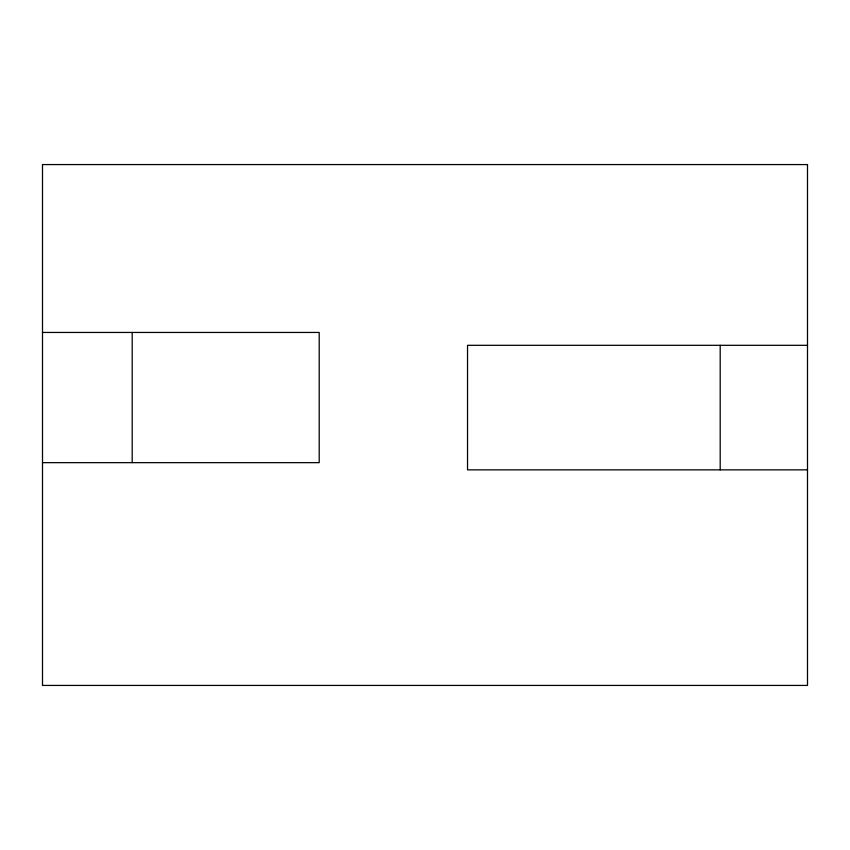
<?xml version="1.0" encoding="UTF-8"?>
<svg xmlns="http://www.w3.org/2000/svg" width="850" height="850" viewBox="0 0 850 850"><rect width="100%" height="100%" fill="white"/><g stroke="black" fill="none" stroke-linecap="round" stroke-linejoin="round"><path stroke-width="1.27" d="M42.5 332.446L319.207 332.446L319.207 462.655L42.5 462.655M807.5 345.312L467.532 345.312L467.532 469.859L807.5 469.859M720.194 345.312L720.194 469.859M132.196 332.446L132.196 462.655M807.5 164.571L42.5 164.571L42.5 685.429L807.5 685.429L807.5 164.571"/></g></svg>
